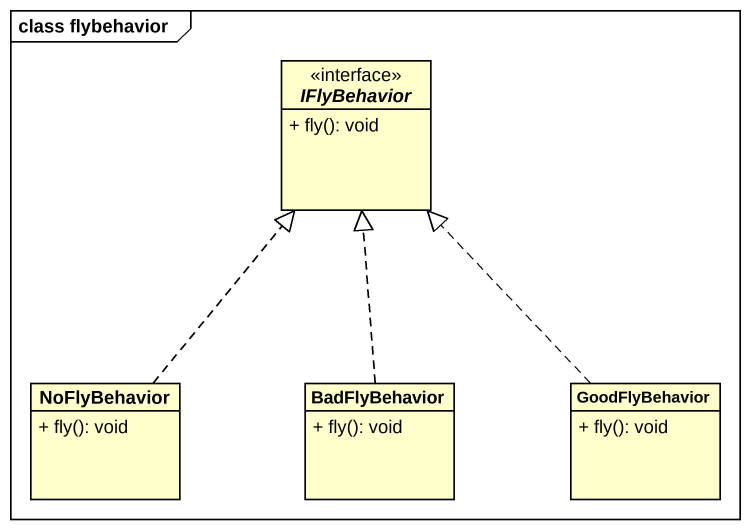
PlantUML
@startuml
mainframe class flybehavior
hide circle
hide empty members
skinparam classAttributeIconSize 0
interface IFlyBehavior {
  + fly(): void
}
class NoFlyBehavior {
  + fly(): void
}
class BadFlyBehavior {
  + fly(): void
}
class GoodFlyBehavior {
  + fly(): void
}
NoFlyBehavior .up.|> IFlyBehavior
BadFlyBehavior .up.|> IFlyBehavior
GoodFlyBehavior .up.|> IFlyBehavior
@enduml
